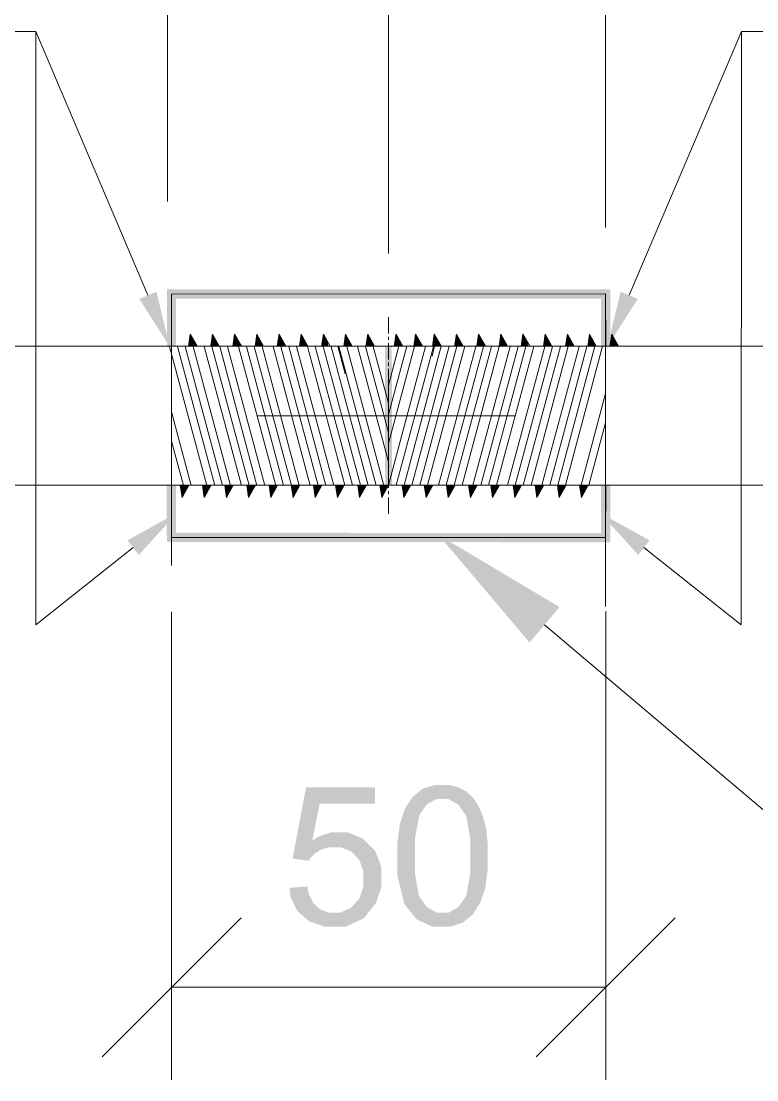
# Model space of a CAD drawing. Header units: millimetres. Extents: x 2 to 579, y 1 to 405.
# Drawn here: x 179.8 to 186.95, y 91.07 to 101.35 of the extents above; entities that cross this region are included whole.
import ezdxf

# ---------------------------------------------------------------- set-up
doc = ezdxf.new("R2010")
doc.units = ezdxf.units.MM
doc.linetypes.add('XKITLINE00', pattern=[0])
doc.layers.add('LinkedObject', color=7, linetype='Continuous', lineweight=0)

# ---------------------------------------------------------------- blocks, each defined once
blk = doc.blocks.new('*A4')
at = {"layer": 'LinkedObject'}
for color, points in [(6, [(180.949, 98.654), (181.115, 98.724), (181.243, 98.192)]), (4, [(185.525, 98.748), (181.306, 98.656), (181.216, 98.746)]), (4, [(181.216, 98.746), (181.306, 98.194), (181.216, 98.194)]), (4, [(181.306, 98.656), (181.306, 98.194), (181.216, 98.746)]), (4, [(185.435, 98.658), (181.306, 98.656), (185.525, 98.748)]), (4, [(185.525, 98.194), (185.435, 98.658), (185.525, 98.748)]), (4, [(185.435, 98.194), (185.435, 98.658), (185.525, 98.194)]), (6, [(185.626, 98.724), (185.792, 98.654), (185.498, 98.192)]), (4, [(183.402, 98.194), (183.405, 96.844), (183.335, 98.193)]), (4, [(183.335, 98.193), (183.405, 96.844), (183.338, 96.844)]), (4, [(181.215, 96.844), (181.306, 96.382), (181.216, 96.292)]), (4, [(181.305, 96.844), (181.306, 96.382), (181.215, 96.844)]), (4, [(185.435, 96.38), (185.436, 96.844), (185.525, 96.29)]), (4, [(185.525, 96.29), (185.436, 96.844), (185.526, 96.844)]), (6, [(180.945, 96.167), (180.833, 96.308), (181.312, 96.573)]), (6, [(185.907, 96.308), (185.796, 96.167), (185.428, 96.573)]), (4, [(181.306, 96.382), (185.435, 96.38), (181.216, 96.292)]), (4, [(181.216, 96.292), (185.435, 96.38), (185.525, 96.29)]), (1, [(185.032, 95.66), (184.741, 95.316), (183.856, 96.361)]), (7, [(183.822, 93.932), (183.837, 93.795), (183.7, 93.893)]), (7, [(183.896, 93.932), (183.837, 93.795), (183.822, 93.932)]), (7, [(183.837, 93.795), (183.896, 93.932), (183.894, 93.795)]), (7, [(183.896, 93.932), (183.952, 93.795), (183.894, 93.795)]), (7, [(184.045, 93.911), (183.896, 93.932), (183.95, 93.932)]), (7, [(184.086, 93.889), (183.896, 93.932), (184.045, 93.911)]), (7, [(184.049, 93.74), (183.896, 93.932), (184.086, 93.889)]), (7, [(183.952, 93.795), (183.896, 93.932), (184.049, 93.74)]), (7, [(182.701, 93.75), (182.438, 93.216), (182.569, 93.908)]), (7, [(183.239, 93.75), (182.569, 93.908), (183.239, 93.908)]), (7, [(182.701, 93.75), (182.569, 93.908), (183.239, 93.75)]), (7, [(183.603, 93.814), (183.711, 93.698), (183.53, 93.702)]), (7, [(183.746, 93.746), (183.603, 93.814), (183.651, 93.854)]), (7, [(183.711, 93.698), (183.603, 93.814), (183.746, 93.746)]), (7, [(183.7, 93.893), (183.837, 93.795), (183.651, 93.854)]), (7, [(183.651, 93.854), (183.837, 93.795), (183.746, 93.746)]), (7, [(184.086, 93.889), (184.087, 93.685), (184.049, 93.74)]), (7, [(184.127, 93.867), (184.087, 93.685), (184.086, 93.889)]), (7, [(184.195, 93.804), (184.087, 93.685), (184.127, 93.867)]), (7, [(182.629, 93.388), (182.438, 93.216), (182.701, 93.75)]), (7, [(184.221, 93.763), (184.087, 93.685), (184.195, 93.804)]), (7, [(184.221, 93.763), (184.126, 93.63), (184.087, 93.685)]), (7, [(184.248, 93.721), (184.126, 93.63), (184.221, 93.763)]), (7, [(184.289, 93.621), (184.126, 93.63), (184.248, 93.721)]), (7, [(183.669, 93.636), (183.456, 93.362), (183.505, 93.628)]), (7, [(183.626, 93.409), (183.456, 93.362), (183.669, 93.636)]), (7, [(183.505, 93.628), (183.456, 93.362), (183.481, 93.555)]), (7, [(183.53, 93.702), (183.711, 93.698), (183.505, 93.628)]), (7, [(183.505, 93.628), (183.711, 93.698), (183.669, 93.636)]), (7, [(184.305, 93.562), (184.165, 93.409), (184.126, 93.63)]), (7, [(184.305, 93.562), (184.126, 93.63), (184.289, 93.621)]), (7, [(184.32, 93.503), (184.165, 93.409), (184.305, 93.562)]), (7, [(182.817, 93.472), (182.629, 93.388), (182.689, 93.43)]), (7, [(182.799, 93.326), (182.629, 93.388), (182.817, 93.472)]), (7, [(182.799, 93.326), (182.817, 93.472), (182.839, 93.326)]), (7, [(182.839, 93.326), (182.817, 93.472), (182.904, 93.326)]), (7, [(182.883, 93.472), (182.904, 93.326), (182.817, 93.472)]), (7, [(183.12, 93.411), (182.883, 93.472), (182.971, 93.472)]), (7, [(183.008, 93.285), (182.883, 93.472), (183.12, 93.411)]), (7, [(182.904, 93.326), (182.883, 93.472), (183.008, 93.285)]), (7, [(183.008, 93.285), (183.12, 93.411), (183.048, 93.244)]), (7, [(183.048, 93.244), (183.12, 93.411), (183.087, 93.203)]), (7, [(183.181, 93.35), (183.087, 93.203), (183.12, 93.411)]), (7, [(183.456, 93.243), (183.626, 93.409), (183.626, 93.243)]), (7, [(183.456, 93.362), (183.626, 93.409), (183.456, 93.243)]), (7, [(184.335, 93.343), (184.165, 93.409), (184.32, 93.503)]), (7, [(184.335, 93.343), (184.165, 93.243), (184.165, 93.409)]), (7, [(182.438, 93.216), (182.629, 93.388), (182.726, 93.308)]), (7, [(182.694, 93.29), (182.438, 93.216), (182.726, 93.308)]), (7, [(182.726, 93.308), (182.629, 93.388), (182.799, 93.326)]), (7, [(183.087, 93.203), (183.181, 93.35), (183.127, 93.091)]), (7, [(183.127, 93.091), (183.181, 93.35), (183.302, 93.131)]), (7, [(183.302, 93.131), (183.181, 93.35), (183.242, 93.288)]), (7, [(184.335, 93.243), (184.165, 93.243), (184.335, 93.343)]), (7, [(182.662, 93.272), (182.438, 93.216), (182.694, 93.29)]), (7, [(182.612, 93.224), (182.438, 93.216), (182.662, 93.272)]), (7, [(182.438, 93.216), (182.612, 93.224), (182.593, 93.195)]), (7, [(183.626, 93.243), (183.456, 93.053), (183.456, 93.243)]), (7, [(183.626, 93.076), (183.456, 93.053), (183.626, 93.243)]), (7, [(184.335, 93.243), (184.165, 93.077), (184.165, 93.243)]), (7, [(184.335, 93.124), (184.165, 93.077), (184.335, 93.243)]), (7, [(183.127, 93.091), (183.302, 93.131), (183.127, 93.02)]), (7, [(183.127, 93.02), (183.302, 93.131), (183.127, 92.946)]), (7, [(183.302, 93.035), (183.127, 92.946), (183.302, 93.131)]), (7, [(184.126, 92.856), (184.335, 93.124), (184.286, 92.859)]), (7, [(184.165, 93.077), (184.335, 93.124), (184.126, 92.856)]), (7, [(184.286, 92.859), (184.335, 93.124), (184.311, 92.932)]), (7, [(183.086, 92.826), (183.302, 93.035), (183.196, 92.718)]), (7, [(183.127, 92.946), (183.302, 93.035), (183.086, 92.826)]), (7, [(183.196, 92.718), (183.302, 93.035), (183.249, 92.785)]), (7, [(183.249, 92.785), (183.302, 93.035), (183.302, 92.943)]), (7, [(183.626, 93.076), (183.589, 92.693), (183.456, 93.053)]), (7, [(183.456, 93.053), (183.589, 92.693), (183.523, 92.778)]), (7, [(183.665, 92.855), (183.589, 92.693), (183.626, 93.076)]), (7, [(182.592, 92.882), (182.408, 92.931), (182.583, 92.946)]), (7, [(182.408, 92.931), (182.541, 92.657), (182.417, 92.846)]), (7, [(182.592, 92.882), (182.541, 92.657), (182.408, 92.931)]), (7, [(182.417, 92.846), (182.541, 92.657), (182.483, 92.709)]), (7, [(182.637, 92.786), (182.541, 92.657), (182.592, 92.882)]), (7, [(182.541, 92.657), (182.637, 92.786), (182.6, 92.606)]), (7, [(182.672, 92.754), (182.6, 92.606), (182.637, 92.786)]), (7, [(183.086, 92.826), (183.196, 92.718), (183.044, 92.781)]), (7, [(183.589, 92.693), (183.665, 92.855), (183.704, 92.8)]), (7, [(183.743, 92.745), (183.589, 92.693), (183.704, 92.8)]), (7, [(184.087, 92.8), (184.189, 92.673), (184.048, 92.745)]), (7, [(184.286, 92.859), (184.087, 92.8), (184.126, 92.856)]), (7, [(184.262, 92.786), (184.087, 92.8), (184.286, 92.859)]), (7, [(184.189, 92.673), (184.087, 92.8), (184.262, 92.786)]), (7, [(182.707, 92.722), (182.6, 92.606), (182.672, 92.754)]), (7, [(182.707, 92.722), (182.842, 92.554), (182.6, 92.606)]), (7, [(182.792, 92.69), (182.842, 92.554), (182.707, 92.722)]), (7, [(182.842, 92.69), (182.842, 92.554), (182.792, 92.69)]), (7, [(182.842, 92.554), (183.196, 92.718), (182.954, 92.554)]), (7, [(182.902, 92.69), (183.196, 92.718), (182.842, 92.554)]), (7, [(182.902, 92.69), (182.842, 92.554), (182.842, 92.69)]), (7, [(183.003, 92.736), (183.196, 92.718), (182.902, 92.69)]), (7, [(182.954, 92.554), (183.196, 92.718), (183.131, 92.636)]), (7, [(183.044, 92.781), (183.196, 92.718), (183.003, 92.736)]), (7, [(183.743, 92.745), (183.896, 92.554), (183.589, 92.693)]), (7, [(183.589, 92.693), (183.896, 92.554), (183.645, 92.624)]), (7, [(183.839, 92.69), (183.896, 92.554), (183.743, 92.745)]), (7, [(183.896, 92.554), (183.839, 92.69), (183.896, 92.69)]), (7, [(183.896, 92.554), (183.953, 92.69), (183.97, 92.554)]), (7, [(183.953, 92.69), (183.896, 92.554), (183.896, 92.69)]), (7, [(184.141, 92.633), (183.953, 92.69), (184.048, 92.745)]), (7, [(184.092, 92.594), (183.953, 92.69), (184.141, 92.633)]), (7, [(183.97, 92.554), (183.953, 92.69), (184.092, 92.594)]), (7, [(184.048, 92.745), (184.189, 92.673), (184.141, 92.633)]), (7, [(182.6, 92.606), (182.842, 92.554), (182.75, 92.554)]), (7, [(183.645, 92.624), (183.896, 92.554), (183.798, 92.554)])]:
    blk.add_hatch(color=color, dxfattribs=at).paths.add_polyline_path(points, flags=17)
at = {"layer": 'LinkedObject', "color": 6, "linetype": 'XKITLINE00', "lineweight": 0}
for p, q in [((181.221, 99.601), (181.221, 108.28)), ((183.37, 99.094), (183.37, 108.28)), ((183.37, 99.378), (183.37, 108.28)), ((185.48, 99.348), (185.48, 108.28)), ((179.942, 101.252), (174.947, 101.252)), ((181.032, 98.689), (179.942, 101.252)), ((179.942, 95.487), (179.942, 101.252)), ((185.709, 98.689), (186.799, 101.252)), ((186.798, 95.487), (186.799, 101.252)), ((186.799, 101.252), (191.794, 101.252)), ((182.098, 97.519), (184.598, 97.519)), ((180.889, 96.238), (179.942, 95.487)), ((185.851, 96.238), (186.798, 95.487)), ((181.262, 95.614), (181.262, 91.066)), ((185.481, 95.616), (185.481, 91.066)), ((181.937, 92.641), (180.587, 91.291)), ((184.806, 91.291), (186.156, 92.641)), ((181.262, 91.966), (185.481, 91.966))]:
    blk.add_line(p, q, dxfattribs=at)
at = {"layer": 'LinkedObject', "color": 7, "linetype": 'XKITLINE00', "lineweight": 0}
for p, q in [((181.221, 98.701), (181.221, 98.701)), ((183.37, 98.478), (183.37, 98.478)), ((185.48, 98.448), (185.48, 98.448)), ((168.805, 98.194), (197.939, 98.194)), ((183.37, 98.194), (183.37, 98.194)), ((197.939, 96.844), (168.805, 96.844)), ((181.262, 96.514), (181.262, 96.514)), ((185.481, 96.516), (185.481, 96.516)), ((185.481, 91.966), (185.481, 91.966))]:
    blk.add_line(p, q, dxfattribs=at)
at = {"layer": 'LinkedObject', "color": 4, "linetype": 'XKITLINE00', "lineweight": 0}
for p, q in [((181.261, 98.701), (185.48, 98.703)), ((181.261, 98.194), (181.261, 98.701)), ((185.481, 98.194), (185.48, 98.703)), ((185.48, 98.703), (185.48, 95.666)), ((181.261, 98.553), (181.261, 96.065)), ((183.371, 97.816), (183.371, 96.844)), ((181.261, 96.844), (181.261, 96.337)), ((185.481, 96.844), (185.48, 96.335)), ((181.261, 96.337), (185.48, 96.335))]:
    blk.add_line(p, q, dxfattribs=at)
at = {"layer": 'LinkedObject', "color": 9, "linetype": 'XKITLINE00', "lineweight": 0}
for p, q in [((183.37, 98.318), (183.37, 98.478)), ((183.37, 98.256), (183.37, 98.287)), ((183.371, 98.068), (183.37, 98.224)), ((183.37, 98.066), (183.37, 98.194)), ((183.37, 98.003), (183.37, 98.035)), ((183.371, 98.006), (183.371, 98.037)), ((183.371, 97.818), (183.371, 97.974)), ((183.371, 97.816), (183.371, 97.972)), ((183.371, 97.756), (183.371, 97.787)), ((183.371, 97.753), (183.371, 97.785)), ((183.371, 97.568), (183.371, 97.724)), ((183.371, 97.566), (183.371, 97.722)), ((183.371, 97.506), (183.371, 97.537)), ((183.371, 97.503), (183.371, 97.535)), ((183.371, 97.318), (183.371, 97.474)), ((183.371, 97.316), (183.371, 97.472)), ((183.371, 97.256), (183.371, 97.287)), ((183.371, 97.253), (183.371, 97.285)), ((183.371, 97.068), (183.371, 97.224)), ((183.371, 97.066), (183.371, 97.222)), ((183.371, 97.006), (183.371, 97.037)), ((183.371, 97.003), (183.371, 97.035)), ((183.371, 96.818), (183.371, 96.974)), ((183.371, 96.844), (183.371, 96.972)), ((183.371, 96.756), (183.371, 96.787)), ((183.371, 96.565), (183.371, 96.724))]:
    blk.add_line(p, q, dxfattribs=at)
at = {"layer": 'LinkedObject', "color": 1, "linetype": 'XKITLINE00', "lineweight": 0}
for p, q in [((181.444, 98.312), (181.427, 98.194)), ((181.433, 98.237), (181.445, 98.194)), ((181.434, 98.245), (181.448, 98.194)), ((181.436, 98.259), (181.454, 98.194)), ((181.437, 98.266), (181.457, 98.194)), ((181.439, 98.281), (181.463, 98.194)), ((181.44, 98.288), (181.466, 98.194)), ((181.442, 98.303), (181.472, 98.194)), ((181.51, 98.194), (181.444, 98.312)), ((181.444, 98.31), (181.475, 98.194)), ((181.454, 98.294), (181.481, 98.194)), ((181.46, 98.283), (181.484, 98.194)), ((181.471, 98.262), (181.49, 98.194)), ((181.477, 98.252), (181.493, 98.194)), ((181.659, 98.312), (181.642, 98.194)), ((181.649, 98.238), (181.66, 98.194)), ((181.65, 98.245), (181.663, 98.194)), ((181.652, 98.259), (181.669, 98.194)), ((181.653, 98.267), (181.672, 98.194)), ((181.655, 98.281), (181.678, 98.194)), ((181.656, 98.288), (181.681, 98.194)), ((181.658, 98.303), (181.687, 98.194)), ((181.725, 98.194), (181.659, 98.312)), ((181.659, 98.31), (181.69, 98.194)), ((181.67, 98.293), (181.696, 98.194)), ((181.675, 98.283), (181.699, 98.194)), ((181.687, 98.262), (181.705, 98.194)), ((181.693, 98.252), (181.708, 98.194)), ((181.875, 98.312), (181.858, 98.194)), ((181.864, 98.238), (181.876, 98.194)), ((181.865, 98.245), (181.879, 98.194)), ((181.867, 98.26), (181.885, 98.194)), ((181.868, 98.267), (181.888, 98.194)), ((181.87, 98.281), (181.894, 98.194)), ((181.872, 98.289), (181.897, 98.194)), ((181.874, 98.303), (181.903, 98.194)), ((181.941, 98.194), (181.875, 98.312)), ((181.875, 98.31), (181.906, 98.194)), ((181.885, 98.293), (181.912, 98.194)), ((181.891, 98.282), (181.915, 98.194)), ((181.903, 98.262), (181.921, 98.194)), ((181.909, 98.251), (181.924, 98.194)), ((182.09, 98.312), (182.073, 98.194)), ((182.08, 98.238), (182.092, 98.194)), ((182.081, 98.246), (182.095, 98.194)), ((182.083, 98.26), (182.101, 98.194)), ((182.084, 98.267), (182.104, 98.194)), ((182.086, 98.282), (182.11, 98.194)), ((182.087, 98.289), (182.113, 98.194)), ((182.089, 98.304), (182.119, 98.194)), ((182.156, 98.194), (182.09, 98.312)), ((182.09, 98.311), (182.122, 98.194)), ((182.101, 98.292), (182.128, 98.194)), ((182.107, 98.282), (182.131, 98.194)), ((182.119, 98.261), (182.137, 98.194)), ((182.124, 98.251), (182.14, 98.194)), ((182.306, 98.312), (182.289, 98.194)), ((182.295, 98.239), (182.307, 98.194)), ((182.296, 98.246), (182.31, 98.194)), ((182.299, 98.26), (182.316, 98.194)), ((182.3, 98.268), (182.319, 98.194)), ((182.302, 98.282), (182.325, 98.194)), ((182.303, 98.289), (182.328, 98.194)), ((182.305, 98.304), (182.334, 98.194)), ((182.372, 98.194), (182.306, 98.312)), ((182.306, 98.311), (182.337, 98.194)), ((182.317, 98.292), (182.343, 98.194)), ((182.323, 98.281), (182.346, 98.194)), ((182.334, 98.261), (182.352, 98.194)), ((182.34, 98.25), (182.355, 98.194)), ((182.522, 98.312), (182.504, 98.194)), ((182.511, 98.239), (182.523, 98.194)), ((182.512, 98.246), (182.526, 98.194)), ((182.514, 98.261), (182.532, 98.194)), ((182.515, 98.268), (182.535, 98.194)), ((182.517, 98.282), (182.541, 98.194)), ((182.518, 98.29), (182.544, 98.194)), ((182.52, 98.304), (182.55, 98.194)), ((182.521, 98.311), (182.553, 98.194)), ((182.587, 98.194), (182.522, 98.312)), ((182.533, 98.291), (182.559, 98.194)), ((182.539, 98.281), (182.562, 98.194)), ((182.55, 98.26), (182.568, 98.194)), ((182.556, 98.25), (182.571, 98.194)), ((182.737, 98.312), (182.72, 98.194)), ((182.727, 98.239), (182.739, 98.194)), ((182.728, 98.246), (182.742, 98.194)), ((182.73, 98.261), (182.748, 98.194)), ((182.731, 98.268), (182.751, 98.194)), ((182.733, 98.283), (182.757, 98.194)), ((182.734, 98.29), (182.76, 98.194)), ((182.736, 98.304), (182.766, 98.194)), ((182.737, 98.312), (182.769, 98.194)), ((182.803, 98.194), (182.737, 98.312)), ((182.749, 98.291), (182.775, 98.194)), ((182.754, 98.281), (182.778, 98.194)), ((182.766, 98.26), (182.784, 98.194)), ((182.953, 98.312), (182.935, 98.194)), ((182.942, 98.237), (182.953, 98.194)), ((182.943, 98.244), (182.956, 98.194)), ((182.945, 98.258), (182.962, 98.194)), ((182.946, 98.266), (182.965, 98.194)), ((182.948, 98.28), (182.971, 98.194)), ((182.949, 98.287), (182.974, 98.194)), ((182.951, 98.302), (182.98, 98.194)), ((182.952, 98.309), (182.983, 98.194)), ((183.018, 98.194), (182.953, 98.312)), ((182.962, 98.294), (182.989, 98.194)), ((182.968, 98.284), (182.992, 98.194)), ((182.98, 98.263), (182.998, 98.194)), ((182.985, 98.253), (183.001, 98.194)), ((183.168, 98.312), (183.151, 98.194)), ((183.157, 98.237), (183.169, 98.194)), ((183.158, 98.244), (183.172, 98.194)), ((183.16, 98.259), (183.178, 98.194)), ((183.162, 98.266), (183.181, 98.194)), ((183.164, 98.281), (183.187, 98.194)), ((183.165, 98.288), (183.19, 98.194)), ((183.167, 98.302), (183.196, 98.194)), ((183.234, 98.194), (183.168, 98.312)), ((183.168, 98.309), (183.199, 98.194)), ((183.178, 98.294), (183.205, 98.194)), ((183.184, 98.284), (183.208, 98.194)), ((183.195, 98.263), (183.214, 98.194)), ((183.201, 98.253), (183.217, 98.194)), ((183.443, 98.312), (183.425, 98.194)), ((183.432, 98.237), (183.444, 98.194)), ((183.433, 98.245), (183.447, 98.194)), ((183.435, 98.259), (183.453, 98.194)), ((183.436, 98.266), (183.456, 98.194)), ((183.438, 98.281), (183.462, 98.194)), ((183.439, 98.288), (183.465, 98.194)), ((183.441, 98.303), (183.471, 98.194)), ((183.442, 98.31), (183.474, 98.194)), ((183.508, 98.194), (183.443, 98.312)), ((183.453, 98.294), (183.48, 98.194)), ((183.458, 98.283), (183.483, 98.194)), ((183.47, 98.262), (183.488, 98.194)), ((183.476, 98.252), (183.491, 98.194)), ((183.634, 98.312), (183.617, 98.194)), ((183.623, 98.238), (183.635, 98.194)), ((183.624, 98.245), (183.638, 98.194)), ((183.626, 98.259), (183.644, 98.194)), ((183.627, 98.267), (183.647, 98.194)), ((183.629, 98.281), (183.653, 98.194)), ((183.63, 98.288), (183.656, 98.194)), ((183.632, 98.303), (183.662, 98.194)), ((183.7, 98.194), (183.634, 98.312)), ((183.634, 98.31), (183.665, 98.194)), ((183.644, 98.293), (183.671, 98.194)), ((183.65, 98.283), (183.674, 98.194)), ((183.661, 98.262), (183.68, 98.194)), ((183.667, 98.252), (183.683, 98.194)), ((183.815, 98.312), (183.798, 98.194)), ((183.804, 98.238), (183.816, 98.194)), ((183.805, 98.245), (183.819, 98.194)), ((183.807, 98.26), (183.825, 98.194)), ((183.808, 98.267), (183.828, 98.194)), ((183.81, 98.281), (183.834, 98.194)), ((183.811, 98.289), (183.837, 98.194)), ((183.814, 98.303), (183.843, 98.194)), ((183.881, 98.194), (183.815, 98.312)), ((183.815, 98.31), (183.846, 98.194)), ((183.825, 98.293), (183.852, 98.194)), ((183.831, 98.282), (183.855, 98.194)), ((183.843, 98.262), (183.861, 98.194)), ((183.849, 98.251), (183.864, 98.194)), ((184.03, 98.312), (184.013, 98.194)), ((184.02, 98.238), (184.032, 98.194)), ((184.021, 98.246), (184.035, 98.194)), ((184.023, 98.26), (184.041, 98.194)), ((184.024, 98.267), (184.044, 98.194)), ((184.026, 98.282), (184.05, 98.194)), ((184.027, 98.289), (184.053, 98.194)), ((184.029, 98.303), (184.059, 98.194)), ((184.096, 98.194), (184.03, 98.312)), ((184.03, 98.311), (184.062, 98.194)), ((184.041, 98.292), (184.068, 98.194)), ((184.047, 98.282), (184.071, 98.194)), ((184.059, 98.261), (184.077, 98.194)), ((184.064, 98.251), (184.08, 98.194)), ((184.246, 98.312), (184.229, 98.194)), ((184.235, 98.239), (184.247, 98.194)), ((184.236, 98.246), (184.25, 98.194)), ((184.238, 98.26), (184.256, 98.194)), ((184.24, 98.268), (184.259, 98.194)), ((184.242, 98.282), (184.265, 98.194)), ((184.243, 98.289), (184.268, 98.194)), ((184.245, 98.304), (184.274, 98.194)), ((184.312, 98.194), (184.246, 98.312)), ((184.246, 98.311), (184.277, 98.194)), ((184.257, 98.292), (184.283, 98.194)), ((184.263, 98.281), (184.286, 98.194)), ((184.274, 98.261), (184.292, 98.194)), ((184.28, 98.25), (184.295, 98.194)), ((184.461, 98.312), (184.444, 98.194)), ((184.451, 98.239), (184.463, 98.194)), ((184.452, 98.246), (184.466, 98.194)), ((184.454, 98.261), (184.472, 98.194)), ((184.455, 98.268), (184.475, 98.194)), ((184.457, 98.282), (184.481, 98.194)), ((184.458, 98.29), (184.484, 98.194)), ((184.46, 98.304), (184.49, 98.194)), ((184.527, 98.194), (184.461, 98.312)), ((184.461, 98.311), (184.493, 98.194)), ((184.473, 98.291), (184.499, 98.194)), ((184.479, 98.281), (184.502, 98.194)), ((184.49, 98.26), (184.508, 98.194)), ((184.496, 98.25), (184.511, 98.194)), ((184.677, 98.312), (184.66, 98.194)), ((184.666, 98.239), (184.679, 98.194)), ((184.668, 98.246), (184.682, 98.194)), ((184.67, 98.261), (184.688, 98.194)), ((184.671, 98.268), (184.691, 98.194)), ((184.673, 98.283), (184.697, 98.194)), ((184.674, 98.29), (184.7, 98.194)), ((184.676, 98.304), (184.706, 98.194)), ((184.677, 98.312), (184.709, 98.194)), ((184.743, 98.194), (184.677, 98.312)), ((184.689, 98.291), (184.715, 98.194)), ((184.694, 98.281), (184.718, 98.194)), ((184.706, 98.26), (184.724, 98.194)), ((184.893, 98.312), (184.875, 98.194)), ((184.882, 98.237), (184.893, 98.194)), ((184.883, 98.244), (184.896, 98.194)), ((184.885, 98.259), (184.902, 98.194)), ((184.886, 98.266), (184.905, 98.194)), ((184.888, 98.28), (184.911, 98.194)), ((184.889, 98.287), (184.914, 98.194)), ((184.891, 98.302), (184.92, 98.194)), ((184.892, 98.309), (184.923, 98.194)), ((184.958, 98.194), (184.893, 98.312)), ((184.902, 98.294), (184.929, 98.194)), ((184.908, 98.284), (184.932, 98.194)), ((184.92, 98.263), (184.938, 98.194)), ((184.925, 98.253), (184.941, 98.194)), ((185.108, 98.312), (185.091, 98.194)), ((185.097, 98.237), (185.109, 98.194)), ((185.098, 98.244), (185.112, 98.194)), ((185.1, 98.259), (185.118, 98.194)), ((185.101, 98.266), (185.121, 98.194)), ((185.104, 98.281), (185.127, 98.194)), ((185.105, 98.288), (185.13, 98.194)), ((185.107, 98.302), (185.136, 98.194)), ((185.174, 98.194), (185.108, 98.312)), ((185.108, 98.31), (185.139, 98.194)), ((185.118, 98.294), (185.145, 98.194)), ((185.124, 98.284), (185.148, 98.194)), ((185.135, 98.263), (185.154, 98.194)), ((185.141, 98.253), (185.157, 98.194)), ((185.324, 98.312), (185.306, 98.194)), ((185.313, 98.237), (185.325, 98.194)), ((185.314, 98.245), (185.328, 98.194)), ((185.316, 98.259), (185.334, 98.194)), ((185.317, 98.266), (185.337, 98.194)), ((185.319, 98.281), (185.343, 98.194)), ((185.32, 98.288), (185.346, 98.194)), ((185.322, 98.303), (185.352, 98.194)), ((185.323, 98.31), (185.355, 98.194)), ((185.389, 98.194), (185.324, 98.312)), ((185.334, 98.294), (185.361, 98.194)), ((185.34, 98.283), (185.364, 98.194)), ((185.351, 98.262), (185.37, 98.194)), ((185.357, 98.252), (185.373, 98.194)), ((185.539, 98.312), (185.522, 98.194)), ((185.528, 98.238), (185.54, 98.194)), ((185.53, 98.245), (185.543, 98.194)), ((185.532, 98.259), (185.549, 98.194)), ((185.533, 98.267), (185.552, 98.194)), ((185.535, 98.281), (185.558, 98.194)), ((185.536, 98.288), (185.561, 98.194)), ((185.538, 98.303), (185.567, 98.194)), ((185.605, 98.194), (185.539, 98.312)), ((185.539, 98.31), (185.57, 98.194)), ((185.55, 98.293), (185.576, 98.194)), ((185.555, 98.283), (185.579, 98.194)), ((185.567, 98.262), (185.585, 98.194)), ((185.573, 98.252), (185.588, 98.194)), ((181.243, 98.192), (181.605, 96.842)), ((181.319, 98.192), (181.681, 96.842)), ((181.395, 98.192), (181.757, 96.842)), ((181.427, 98.194), (181.427, 98.194)), ((181.428, 98.201), (181.43, 98.194)), ((181.43, 98.216), (181.436, 98.194)), ((181.431, 98.223), (181.439, 98.194)), ((181.472, 98.192), (181.833, 96.842)), ((181.489, 98.231), (181.499, 98.194)), ((181.494, 98.221), (181.502, 98.194)), ((181.506, 98.2), (181.508, 98.194)), ((181.578, 98.192), (181.94, 96.842)), ((181.642, 98.194), (181.642, 98.194)), ((181.643, 98.202), (181.645, 98.194)), ((181.645, 98.216), (181.651, 98.194)), ((181.646, 98.223), (181.654, 98.194)), ((181.654, 98.192), (182.016, 96.842)), ((181.704, 98.231), (181.714, 98.194)), ((181.71, 98.221), (181.717, 98.194)), ((181.722, 98.2), (181.723, 98.194)), ((181.731, 98.192), (182.092, 96.842)), ((181.807, 98.191), (182.168, 96.842)), ((181.858, 98.195), (181.858, 98.194)), ((181.859, 98.202), (181.861, 98.194)), ((181.861, 98.216), (181.867, 98.194)), ((181.862, 98.224), (181.87, 98.194)), ((181.913, 98.192), (182.275, 96.842)), ((181.92, 98.231), (181.93, 98.194)), ((181.926, 98.22), (181.933, 98.194)), ((181.937, 98.199), (181.939, 98.194)), ((181.989, 98.192), (182.351, 96.842)), ((182.066, 98.191), (182.427, 96.842)), ((182.073, 98.195), (182.074, 98.194)), ((182.074, 98.202), (182.077, 98.194)), ((182.077, 98.217), (182.083, 98.194)), ((182.078, 98.224), (182.086, 98.194)), ((182.136, 98.23), (182.146, 98.194)), ((182.142, 98.22), (182.149, 98.194)), ((182.142, 98.191), (182.503, 96.842)), ((182.153, 98.199), (182.155, 98.194)), ((182.248, 98.192), (182.61, 96.842)), ((182.289, 98.195), (182.289, 98.194)), ((182.29, 98.202), (182.292, 98.194)), ((182.292, 98.217), (182.298, 98.194)), ((182.293, 98.224), (182.301, 98.194)), ((182.325, 98.191), (182.686, 96.842)), ((182.352, 98.23), (182.361, 98.194)), ((182.357, 98.219), (182.364, 98.194)), ((182.369, 98.199), (182.37, 98.194)), ((182.401, 98.191), (182.762, 96.842)), ((182.477, 98.191), (182.838, 96.841)), ((182.505, 98.196), (182.505, 98.194)), ((182.506, 98.203), (182.508, 98.194)), ((182.508, 98.217), (182.514, 98.194)), ((182.509, 98.224), (182.517, 98.194)), ((182.567, 98.229), (182.577, 98.194)), ((182.573, 98.219), (182.58, 98.194)), ((182.583, 98.193), (182.945, 96.843)), ((182.585, 98.198), (182.586, 98.194)), ((182.659, 98.192), (183.021, 96.843)), ((182.72, 98.196), (182.721, 98.194)), ((182.721, 98.203), (182.724, 98.194)), ((182.723, 98.218), (182.73, 98.194)), ((182.724, 98.225), (182.733, 98.194)), ((182.735, 98.192), (183.097, 96.843)), ((182.812, 98.192), (183.173, 96.842)), ((182.877, 98.194), (182.949, 97.926)), ((182.888, 98.192), (183.249, 96.842)), ((182.936, 98.201), (182.938, 98.194)), ((182.939, 98.215), (182.944, 98.194)), ((182.94, 98.222), (182.947, 98.194)), ((182.964, 98.192), (183.326, 96.842)), ((182.997, 98.232), (183.007, 98.194)), ((183.003, 98.222), (183.01, 98.194)), ((183.014, 98.201), (183.016, 98.194)), ((183.07, 98.193), (183.371, 97.071)), ((183.146, 98.193), (183.371, 97.356)), ((183.151, 98.194), (183.151, 98.194)), ((183.152, 98.201), (183.154, 98.194)), ((183.154, 98.215), (183.16, 98.194)), ((183.155, 98.223), (183.163, 98.194)), ((183.213, 98.232), (183.223, 98.194)), ((183.218, 98.221), (183.226, 98.194)), ((183.222, 98.193), (183.371, 97.64)), ((183.23, 98.201), (183.232, 98.194)), ((183.367, 98.194), (183.367, 98.194)), ((183.731, 98.193), (183.369, 96.844)), ((183.37, 98.194), (183.37, 98.194)), ((183.624, 98.195), (183.371, 97.249)), ((183.548, 98.195), (183.371, 97.532)), ((183.472, 98.194), (183.371, 97.816)), ((183.428, 98.216), (183.434, 98.194)), ((183.43, 98.223), (183.438, 98.194)), ((183.434, 98.221), (183.442, 98.194)), ((183.807, 98.193), (183.445, 96.844)), ((183.446, 98.2), (183.448, 98.194)), ((183.487, 98.231), (183.497, 98.194)), ((183.883, 98.194), (183.521, 96.844)), ((183.582, 98.194), (183.582, 98.194)), ((183.583, 98.201), (183.585, 98.194)), ((183.959, 98.194), (183.597, 96.844)), ((183.62, 98.216), (183.626, 98.194)), ((183.621, 98.223), (183.629, 98.194)), ((183.662, 98.2), (183.663, 98.194)), ((184.035, 98.194), (183.674, 96.844)), ((183.679, 98.231), (183.689, 98.194)), ((183.684, 98.221), (183.692, 98.194)), ((184.111, 98.194), (183.75, 96.845)), ((183.818, 98.194), (183.793, 98.099)), ((183.798, 98.195), (183.798, 98.194)), ((183.799, 98.202), (183.801, 98.194)), ((183.801, 98.216), (183.807, 98.194)), ((183.802, 98.224), (183.81, 98.194)), ((184.218, 98.192), (183.856, 96.843)), ((183.86, 98.23), (183.87, 98.194)), ((183.866, 98.22), (183.873, 98.194)), ((183.877, 98.199), (183.879, 98.194)), ((184.294, 98.193), (183.932, 96.843)), ((184.37, 98.193), (184.008, 96.843)), ((184.013, 98.195), (184.014, 98.194)), ((184.014, 98.202), (184.017, 98.194)), ((184.017, 98.217), (184.023, 98.194)), ((184.018, 98.224), (184.026, 98.194)), ((184.076, 98.23), (184.086, 98.194)), ((184.082, 98.22), (184.089, 98.194)), ((184.446, 98.193), (184.085, 96.844)), ((184.093, 98.199), (184.095, 98.194)), ((184.553, 98.193), (184.191, 96.843)), ((184.229, 98.195), (184.229, 98.194)), ((184.23, 98.202), (184.232, 98.194)), ((184.232, 98.217), (184.238, 98.194)), ((184.233, 98.224), (184.241, 98.194)), ((184.629, 98.193), (184.267, 96.843)), ((184.292, 98.23), (184.301, 98.194)), ((184.297, 98.219), (184.304, 98.194)), ((184.309, 98.199), (184.31, 98.194)), ((184.705, 98.193), (184.343, 96.844)), ((184.781, 98.193), (184.42, 96.844)), ((184.445, 98.195), (184.445, 98.194)), ((184.446, 98.203), (184.448, 98.194)), ((184.448, 98.217), (184.454, 98.194)), ((184.449, 98.224), (184.457, 98.194)), ((184.507, 98.229), (184.517, 98.194)), ((184.513, 98.219), (184.52, 98.194)), ((184.525, 98.198), (184.526, 98.194)), ((184.888, 98.193), (184.526, 96.843)), ((184.66, 98.196), (184.661, 98.194)), ((184.661, 98.203), (184.664, 98.194)), ((184.663, 98.218), (184.67, 98.194)), ((184.664, 98.225), (184.673, 98.194)), ((185.04, 98.193), (184.679, 96.844)), ((185.116, 98.194), (184.755, 96.844)), ((185.223, 98.193), (184.861, 96.844)), ((184.876, 98.201), (184.878, 98.194)), ((184.879, 98.215), (184.884, 98.194)), ((184.88, 98.222), (184.887, 98.194)), ((184.937, 98.232), (184.947, 98.194)), ((185.299, 98.193), (184.938, 96.844)), ((184.943, 98.222), (184.95, 98.194)), ((184.954, 98.201), (184.956, 98.194)), ((185.375, 98.194), (185.014, 96.844)), ((185.451, 98.194), (185.09, 96.844)), ((185.091, 98.194), (185.091, 98.194)), ((185.092, 98.201), (185.094, 98.194)), ((185.094, 98.215), (185.1, 98.194)), ((185.095, 98.223), (185.103, 98.194)), ((185.153, 98.232), (185.163, 98.194)), ((185.158, 98.221), (185.166, 98.194)), ((185.17, 98.201), (185.172, 98.194)), ((185.307, 98.194), (185.307, 98.194)), ((185.308, 98.201), (185.31, 98.194)), ((185.31, 98.216), (185.316, 98.194)), ((185.311, 98.223), (185.319, 98.194)), ((185.368, 98.231), (185.379, 98.194)), ((185.374, 98.221), (185.382, 98.194)), ((185.386, 98.2), (185.388, 98.194)), ((185.522, 98.194), (185.522, 98.194)), ((185.523, 98.202), (185.525, 98.194)), ((185.525, 98.216), (185.531, 98.194)), ((185.526, 98.223), (185.534, 98.194)), ((185.584, 98.231), (185.594, 98.194)), ((185.59, 98.221), (185.597, 98.194)), ((185.602, 98.2), (185.603, 98.194)), ((185.48, 97.734), (185.242, 96.844)), ((181.261, 97.557), (181.453, 96.842)), ((185.48, 97.45), (185.318, 96.844)), ((181.261, 97.273), (181.377, 96.842)), ((181.364, 96.726), (181.347, 96.844)), ((181.349, 96.844), (181.375, 96.745)), ((181.352, 96.844), (181.377, 96.749)), ((181.353, 96.806), (181.371, 96.738)), ((181.358, 96.844), (181.381, 96.756)), ((181.361, 96.844), (181.383, 96.76)), ((181.43, 96.844), (181.364, 96.726)), ((181.367, 96.844), (181.387, 96.767)), ((181.37, 96.844), (181.389, 96.771)), ((181.376, 96.844), (181.393, 96.778)), ((181.379, 96.844), (181.395, 96.781)), ((181.385, 96.844), (181.399, 96.789)), ((181.388, 96.844), (181.401, 96.792)), ((181.393, 96.844), (181.405, 96.8)), ((181.396, 96.844), (181.407, 96.803)), ((181.402, 96.844), (181.411, 96.81)), ((181.405, 96.844), (181.413, 96.814)), ((181.411, 96.844), (181.418, 96.821)), ((181.414, 96.844), (181.42, 96.825)), ((181.42, 96.844), (181.424, 96.832)), ((181.423, 96.844), (181.426, 96.836)), ((181.429, 96.844), (181.43, 96.843)), ((181.58, 96.726), (181.563, 96.844)), ((181.564, 96.844), (181.591, 96.745)), ((181.567, 96.844), (181.593, 96.749)), ((181.568, 96.808), (181.587, 96.738)), ((181.573, 96.844), (181.597, 96.756)), ((181.576, 96.844), (181.599, 96.76)), ((181.646, 96.844), (181.58, 96.726)), ((181.582, 96.844), (181.603, 96.767)), ((181.585, 96.844), (181.605, 96.771)), ((181.591, 96.844), (181.609, 96.778)), ((181.594, 96.844), (181.611, 96.782)), ((181.6, 96.844), (181.615, 96.789)), ((181.603, 96.844), (181.617, 96.792)), ((181.609, 96.844), (181.621, 96.8)), ((181.612, 96.844), (181.623, 96.803)), ((181.618, 96.844), (181.627, 96.811)), ((181.621, 96.844), (181.629, 96.814)), ((181.627, 96.844), (181.633, 96.822)), ((181.63, 96.844), (181.635, 96.825)), ((181.636, 96.844), (181.639, 96.832)), ((181.639, 96.844), (181.641, 96.836)), ((181.645, 96.844), (181.645, 96.843)), ((181.795, 96.726), (181.778, 96.844)), ((181.78, 96.844), (181.806, 96.745)), ((181.783, 96.844), (181.808, 96.749)), ((181.783, 96.809), (181.802, 96.738)), ((181.789, 96.844), (181.812, 96.756)), ((181.792, 96.844), (181.814, 96.76)), ((181.861, 96.844), (181.795, 96.726)), ((181.798, 96.844), (181.818, 96.767)), ((181.801, 96.844), (181.82, 96.771)), ((181.807, 96.844), (181.825, 96.778)), ((181.81, 96.844), (181.827, 96.782)), ((181.816, 96.844), (181.831, 96.789)), ((181.819, 96.844), (181.833, 96.793)), ((181.825, 96.844), (181.837, 96.8)), ((181.828, 96.844), (181.839, 96.804)), ((181.834, 96.844), (181.843, 96.811)), ((181.837, 96.844), (181.845, 96.814)), ((181.843, 96.844), (181.849, 96.822)), ((181.846, 96.844), (181.851, 96.825)), ((181.852, 96.844), (181.855, 96.833)), ((181.855, 96.844), (181.857, 96.836)), ((181.861, 96.844), (181.861, 96.843)), ((182.011, 96.726), (181.994, 96.844)), ((181.996, 96.844), (182.022, 96.746)), ((181.999, 96.844), (182.024, 96.749)), ((181.999, 96.81), (182.018, 96.738)), ((182.005, 96.844), (182.028, 96.756)), ((182.008, 96.844), (182.03, 96.76)), ((182.077, 96.844), (182.011, 96.726)), ((182.014, 96.844), (182.034, 96.767)), ((182.017, 96.844), (182.036, 96.771)), ((182.023, 96.844), (182.04, 96.778)), ((182.026, 96.844), (182.042, 96.782)), ((182.032, 96.844), (182.046, 96.789)), ((182.035, 96.844), (182.048, 96.793)), ((182.041, 96.844), (182.052, 96.8)), ((182.044, 96.844), (182.054, 96.804)), ((182.05, 96.844), (182.058, 96.811)), ((182.053, 96.844), (182.06, 96.815)), ((182.058, 96.844), (182.064, 96.822)), ((182.061, 96.844), (182.066, 96.825)), ((182.067, 96.844), (182.071, 96.833)), ((182.07, 96.844), (182.073, 96.836)), ((182.076, 96.844), (182.077, 96.844)), ((182.227, 96.726), (182.209, 96.844)), ((182.211, 96.844), (182.238, 96.746)), ((182.214, 96.844), (182.24, 96.749)), ((182.214, 96.811), (182.234, 96.738)), ((182.22, 96.844), (182.244, 96.757)), ((182.223, 96.844), (182.246, 96.76)), ((182.292, 96.844), (182.227, 96.726)), ((182.229, 96.844), (182.25, 96.768)), ((182.232, 96.844), (182.252, 96.771)), ((182.238, 96.844), (182.256, 96.778)), ((182.241, 96.844), (182.258, 96.782)), ((182.247, 96.844), (182.262, 96.789)), ((182.25, 96.844), (182.264, 96.793)), ((182.256, 96.844), (182.268, 96.8)), ((182.259, 96.844), (182.27, 96.804)), ((182.265, 96.844), (182.274, 96.811)), ((182.268, 96.844), (182.276, 96.815)), ((182.274, 96.844), (182.28, 96.822)), ((182.277, 96.844), (182.282, 96.826)), ((182.283, 96.844), (182.286, 96.833)), ((182.286, 96.844), (182.288, 96.837)), ((182.292, 96.844), (182.292, 96.844)), ((182.442, 96.726), (182.425, 96.844)), ((182.427, 96.844), (182.453, 96.746)), ((182.43, 96.844), (182.455, 96.75)), ((182.43, 96.812), (182.449, 96.739)), ((182.436, 96.844), (182.459, 96.757)), ((182.439, 96.844), (182.461, 96.76)), ((182.508, 96.844), (182.442, 96.726)), ((182.445, 96.844), (182.465, 96.768)), ((182.448, 96.844), (182.467, 96.771)), ((182.454, 96.844), (182.471, 96.779)), ((182.457, 96.844), (182.473, 96.782)), ((182.463, 96.844), (182.478, 96.789)), ((182.466, 96.844), (182.48, 96.793)), ((182.472, 96.844), (182.484, 96.8)), ((182.475, 96.844), (182.486, 96.804)), ((182.481, 96.844), (182.49, 96.811)), ((182.484, 96.844), (182.492, 96.815)), ((182.49, 96.844), (182.496, 96.822)), ((182.493, 96.844), (182.498, 96.826)), ((182.499, 96.844), (182.502, 96.833)), ((182.502, 96.844), (182.504, 96.837)), ((182.508, 96.844), (182.508, 96.844)), ((182.658, 96.726), (182.64, 96.844)), ((182.643, 96.844), (182.669, 96.746)), ((182.645, 96.813), (182.665, 96.739)), ((182.646, 96.844), (182.671, 96.75)), ((182.652, 96.844), (182.675, 96.757)), ((182.655, 96.844), (182.677, 96.761)), ((182.723, 96.844), (182.658, 96.726)), ((182.661, 96.844), (182.681, 96.768)), ((182.664, 96.844), (182.683, 96.771)), ((182.67, 96.844), (182.687, 96.779)), ((182.673, 96.844), (182.689, 96.782)), ((182.679, 96.844), (182.693, 96.79)), ((182.682, 96.844), (182.695, 96.793)), ((182.688, 96.844), (182.699, 96.801)), ((182.691, 96.844), (182.701, 96.804)), ((182.697, 96.844), (182.705, 96.811)), ((182.7, 96.844), (182.707, 96.815)), ((182.706, 96.844), (182.711, 96.822)), ((182.709, 96.844), (182.713, 96.826)), ((182.715, 96.844), (182.717, 96.833)), ((182.718, 96.844), (182.719, 96.837)), ((182.873, 96.726), (182.856, 96.844)), ((182.857, 96.844), (182.884, 96.745)), ((182.86, 96.844), (182.886, 96.748)), ((182.862, 96.804), (182.88, 96.738)), ((182.866, 96.844), (182.89, 96.756)), ((182.869, 96.844), (182.892, 96.759)), ((182.939, 96.844), (182.873, 96.726)), ((182.875, 96.844), (182.896, 96.767)), ((182.878, 96.844), (182.898, 96.77)), ((182.884, 96.844), (182.902, 96.777)), ((182.887, 96.844), (182.904, 96.781)), ((182.893, 96.844), (182.908, 96.788)), ((182.896, 96.844), (182.91, 96.792)), ((182.902, 96.844), (182.914, 96.799)), ((182.905, 96.844), (182.916, 96.803)), ((182.911, 96.844), (182.92, 96.81)), ((182.914, 96.844), (182.922, 96.814)), ((182.92, 96.844), (182.926, 96.821)), ((182.923, 96.844), (182.928, 96.825)), ((182.929, 96.844), (182.932, 96.832)), ((182.932, 96.844), (182.934, 96.836)), ((182.938, 96.844), (182.938, 96.843)), ((183.089, 96.726), (183.072, 96.844)), ((183.073, 96.844), (183.099, 96.745)), ((183.076, 96.844), (183.101, 96.749)), ((183.077, 96.805), (183.095, 96.738)), ((183.082, 96.844), (183.105, 96.756)), ((183.085, 96.844), (183.107, 96.759)), ((183.155, 96.844), (183.089, 96.726)), ((183.091, 96.844), (183.112, 96.767)), ((183.094, 96.844), (183.114, 96.77)), ((183.1, 96.844), (183.118, 96.778)), ((183.103, 96.844), (183.12, 96.781)), ((183.109, 96.844), (183.124, 96.789)), ((183.112, 96.844), (183.126, 96.792)), ((183.118, 96.844), (183.13, 96.799)), ((183.121, 96.844), (183.132, 96.803)), ((183.127, 96.844), (183.136, 96.81)), ((183.13, 96.844), (183.138, 96.814)), ((183.136, 96.844), (183.142, 96.821)), ((183.139, 96.844), (183.144, 96.825)), ((183.145, 96.844), (183.148, 96.832)), ((183.148, 96.844), (183.15, 96.836)), ((183.154, 96.844), (183.154, 96.843)), ((183.304, 96.726), (183.287, 96.844)), ((183.289, 96.844), (183.315, 96.745)), ((183.292, 96.844), (183.317, 96.749)), ((183.293, 96.806), (183.311, 96.738)), ((183.298, 96.844), (183.321, 96.756)), ((183.301, 96.844), (183.323, 96.76)), ((183.37, 96.844), (183.304, 96.726)), ((183.306, 96.844), (183.327, 96.767)), ((183.309, 96.844), (183.329, 96.771)), ((183.315, 96.844), (183.333, 96.778)), ((183.318, 96.844), (183.335, 96.781)), ((183.324, 96.844), (183.339, 96.789)), ((183.327, 96.844), (183.341, 96.792)), ((183.333, 96.844), (183.345, 96.8)), ((183.336, 96.844), (183.347, 96.803)), ((183.342, 96.844), (183.351, 96.81)), ((183.345, 96.844), (183.353, 96.814)), ((183.351, 96.844), (183.357, 96.821)), ((183.354, 96.844), (183.36, 96.825)), ((183.36, 96.844), (183.364, 96.832)), ((183.363, 96.844), (183.366, 96.836)), ((183.369, 96.844), (183.37, 96.843)), ((183.52, 96.726), (183.503, 96.844)), ((183.504, 96.844), (183.531, 96.745)), ((183.507, 96.844), (183.533, 96.749)), ((183.508, 96.807), (183.527, 96.738)), ((183.513, 96.844), (183.537, 96.756)), ((183.516, 96.844), (183.539, 96.76)), ((183.586, 96.844), (183.52, 96.726)), ((183.522, 96.844), (183.543, 96.767)), ((183.525, 96.844), (183.545, 96.771)), ((183.531, 96.844), (183.549, 96.778)), ((183.534, 96.844), (183.551, 96.782)), ((183.54, 96.844), (183.555, 96.789)), ((183.543, 96.844), (183.557, 96.792)), ((183.549, 96.844), (183.561, 96.8)), ((183.552, 96.844), (183.563, 96.803)), ((183.558, 96.844), (183.567, 96.811)), ((183.561, 96.844), (183.569, 96.814)), ((183.567, 96.844), (183.573, 96.821)), ((183.57, 96.844), (183.575, 96.825)), ((183.576, 96.844), (183.579, 96.832)), ((183.579, 96.844), (183.581, 96.836)), ((183.585, 96.844), (183.585, 96.843)), ((183.735, 96.726), (183.718, 96.844)), ((183.72, 96.844), (183.746, 96.745)), ((183.723, 96.844), (183.748, 96.749)), ((183.723, 96.809), (183.742, 96.738)), ((183.729, 96.844), (183.752, 96.756)), ((183.732, 96.844), (183.754, 96.76)), ((183.801, 96.844), (183.735, 96.726)), ((183.738, 96.844), (183.758, 96.767)), ((183.741, 96.844), (183.76, 96.771)), ((183.747, 96.844), (183.764, 96.778)), ((183.75, 96.844), (183.767, 96.782)), ((183.756, 96.844), (183.771, 96.789)), ((183.759, 96.844), (183.773, 96.793)), ((183.765, 96.844), (183.777, 96.8)), ((183.768, 96.844), (183.779, 96.803)), ((183.774, 96.844), (183.783, 96.811)), ((183.777, 96.844), (183.785, 96.814)), ((183.783, 96.844), (183.789, 96.822)), ((183.786, 96.844), (183.791, 96.825)), ((183.792, 96.844), (183.795, 96.833)), ((183.795, 96.844), (183.797, 96.836)), ((183.801, 96.844), (183.801, 96.843)), ((183.951, 96.726), (183.934, 96.844)), ((183.936, 96.844), (183.962, 96.746)), ((183.939, 96.844), (183.964, 96.749)), ((183.939, 96.81), (183.958, 96.738)), ((183.945, 96.844), (183.968, 96.756)), ((183.948, 96.844), (183.97, 96.76)), ((184.017, 96.844), (183.951, 96.726)), ((183.954, 96.844), (183.974, 96.767)), ((183.957, 96.844), (183.976, 96.771)), ((183.963, 96.844), (183.98, 96.778)), ((183.966, 96.844), (183.982, 96.782)), ((183.971, 96.844), (183.986, 96.789)), ((183.974, 96.844), (183.988, 96.793)), ((183.98, 96.844), (183.992, 96.8)), ((183.983, 96.844), (183.994, 96.804)), ((183.989, 96.844), (183.998, 96.811)), ((183.992, 96.844), (184, 96.815)), ((183.998, 96.844), (184.004, 96.822)), ((184.001, 96.844), (184.006, 96.825)), ((184.007, 96.844), (184.01, 96.833)), ((184.01, 96.844), (184.012, 96.836)), ((184.016, 96.844), (184.017, 96.844)), ((184.167, 96.726), (184.149, 96.844)), ((184.151, 96.844), (184.178, 96.746)), ((184.154, 96.844), (184.18, 96.749)), ((184.154, 96.811), (184.174, 96.738)), ((184.16, 96.844), (184.184, 96.757)), ((184.163, 96.844), (184.186, 96.76)), ((184.232, 96.844), (184.167, 96.726)), ((184.169, 96.844), (184.19, 96.767)), ((184.172, 96.844), (184.192, 96.771)), ((184.178, 96.844), (184.196, 96.778)), ((184.181, 96.844), (184.198, 96.782)), ((184.187, 96.844), (184.202, 96.789)), ((184.19, 96.844), (184.204, 96.793)), ((184.196, 96.844), (184.208, 96.8)), ((184.199, 96.844), (184.21, 96.804)), ((184.205, 96.844), (184.214, 96.811)), ((184.208, 96.844), (184.216, 96.815)), ((184.214, 96.844), (184.22, 96.822)), ((184.217, 96.844), (184.222, 96.826)), ((184.223, 96.844), (184.226, 96.833)), ((184.226, 96.844), (184.228, 96.836)), ((184.232, 96.844), (184.232, 96.844)), ((184.382, 96.726), (184.365, 96.844)), ((184.367, 96.844), (184.393, 96.746)), ((184.37, 96.844), (184.395, 96.749)), ((184.37, 96.812), (184.389, 96.739)), ((184.376, 96.844), (184.399, 96.757)), ((184.379, 96.844), (184.401, 96.76)), ((184.448, 96.844), (184.382, 96.726)), ((184.385, 96.844), (184.405, 96.768)), ((184.388, 96.844), (184.407, 96.771)), ((184.394, 96.844), (184.411, 96.779)), ((184.397, 96.844), (184.413, 96.782)), ((184.403, 96.844), (184.417, 96.789)), ((184.406, 96.844), (184.419, 96.793)), ((184.412, 96.844), (184.424, 96.8)), ((184.415, 96.844), (184.426, 96.804)), ((184.421, 96.844), (184.43, 96.811)), ((184.424, 96.844), (184.432, 96.815)), ((184.43, 96.844), (184.436, 96.822)), ((184.433, 96.844), (184.438, 96.826)), ((184.439, 96.844), (184.442, 96.833)), ((184.442, 96.844), (184.444, 96.837)), ((184.448, 96.844), (184.448, 96.844)), ((184.598, 96.726), (184.58, 96.844)), ((184.583, 96.844), (184.609, 96.746)), ((184.585, 96.813), (184.605, 96.739)), ((184.586, 96.844), (184.611, 96.75)), ((184.592, 96.844), (184.615, 96.757)), ((184.595, 96.844), (184.617, 96.761)), ((184.663, 96.844), (184.598, 96.726)), ((184.601, 96.844), (184.621, 96.768)), ((184.604, 96.844), (184.623, 96.771)), ((184.61, 96.844), (184.627, 96.779)), ((184.613, 96.844), (184.629, 96.782)), ((184.619, 96.844), (184.633, 96.79)), ((184.622, 96.844), (184.635, 96.793)), ((184.628, 96.844), (184.639, 96.8)), ((184.631, 96.844), (184.641, 96.804)), ((184.636, 96.844), (184.645, 96.811)), ((184.639, 96.844), (184.647, 96.815)), ((184.645, 96.844), (184.651, 96.822)), ((184.648, 96.844), (184.653, 96.826)), ((184.654, 96.844), (184.657, 96.833)), ((184.657, 96.844), (184.659, 96.837)), ((184.813, 96.726), (184.796, 96.844)), ((184.797, 96.844), (184.824, 96.745)), ((184.8, 96.844), (184.826, 96.748)), ((184.802, 96.804), (184.82, 96.738)), ((184.806, 96.844), (184.83, 96.756)), ((184.809, 96.844), (184.832, 96.759)), ((184.879, 96.844), (184.813, 96.726)), ((184.815, 96.844), (184.836, 96.767)), ((184.818, 96.844), (184.838, 96.77)), ((184.824, 96.844), (184.842, 96.777)), ((184.827, 96.844), (184.844, 96.781)), ((184.833, 96.844), (184.848, 96.788)), ((184.836, 96.844), (184.85, 96.792)), ((184.842, 96.844), (184.854, 96.799)), ((184.845, 96.844), (184.856, 96.803)), ((184.851, 96.844), (184.86, 96.81)), ((184.854, 96.844), (184.862, 96.814)), ((184.86, 96.844), (184.866, 96.821)), ((184.863, 96.844), (184.868, 96.825)), ((184.869, 96.844), (184.872, 96.832)), ((184.872, 96.844), (184.874, 96.836)), ((184.878, 96.844), (184.878, 96.843)), ((185.029, 96.726), (185.012, 96.844)), ((185.013, 96.844), (185.039, 96.745)), ((185.016, 96.844), (185.041, 96.749)), ((185.017, 96.805), (185.035, 96.738)), ((185.022, 96.844), (185.045, 96.756)), ((185.025, 96.844), (185.047, 96.759)), ((185.095, 96.844), (185.029, 96.726)), ((185.031, 96.844), (185.051, 96.767)), ((185.034, 96.844), (185.053, 96.77)), ((185.04, 96.844), (185.058, 96.778)), ((185.043, 96.844), (185.06, 96.781)), ((185.049, 96.844), (185.064, 96.789)), ((185.052, 96.844), (185.066, 96.792)), ((185.058, 96.844), (185.07, 96.799)), ((185.061, 96.844), (185.072, 96.803)), ((185.067, 96.844), (185.076, 96.81)), ((185.07, 96.844), (185.078, 96.814)), ((185.076, 96.844), (185.082, 96.821)), ((185.079, 96.844), (185.084, 96.825)), ((185.085, 96.844), (185.088, 96.832)), ((185.088, 96.844), (185.09, 96.836)), ((185.094, 96.844), (185.094, 96.843)), ((185.244, 96.726), (185.227, 96.844)), ((185.228, 96.844), (185.255, 96.745)), ((185.231, 96.844), (185.257, 96.749)), ((185.233, 96.806), (185.251, 96.738)), ((185.237, 96.844), (185.261, 96.756)), ((185.24, 96.844), (185.263, 96.76)), ((185.31, 96.844), (185.244, 96.726)), ((185.246, 96.844), (185.267, 96.767)), ((185.249, 96.844), (185.269, 96.771)), ((185.255, 96.844), (185.273, 96.778)), ((185.258, 96.844), (185.275, 96.781)), ((185.264, 96.844), (185.279, 96.789)), ((185.267, 96.844), (185.281, 96.792)), ((185.273, 96.844), (185.285, 96.8)), ((185.276, 96.844), (185.287, 96.803)), ((185.282, 96.844), (185.291, 96.81)), ((185.285, 96.844), (185.293, 96.814)), ((185.291, 96.844), (185.297, 96.821)), ((185.294, 96.844), (185.299, 96.825)), ((185.3, 96.844), (185.304, 96.832)), ((185.303, 96.844), (185.306, 96.836)), ((185.309, 96.844), (185.31, 96.843)), ((181.356, 96.782), (181.369, 96.734)), ((181.363, 96.733), (181.365, 96.727)), ((181.572, 96.783), (181.585, 96.734)), ((181.579, 96.734), (181.581, 96.727)), ((181.787, 96.784), (181.8, 96.735)), ((181.794, 96.735), (181.796, 96.727)), ((182.002, 96.785), (182.016, 96.735)), ((182.01, 96.736), (182.012, 96.727)), ((182.218, 96.786), (182.232, 96.735)), ((182.225, 96.737), (182.227, 96.728)), ((182.433, 96.787), (182.447, 96.735)), ((182.44, 96.738), (182.443, 96.728)), ((182.649, 96.788), (182.663, 96.735)), ((182.656, 96.739), (182.659, 96.728)), ((182.865, 96.78), (182.878, 96.734)), ((182.873, 96.731), (182.874, 96.727)), ((183.081, 96.781), (183.093, 96.734)), ((183.088, 96.732), (183.089, 96.727)), ((183.296, 96.782), (183.309, 96.734)), ((183.303, 96.733), (183.305, 96.727)), ((183.512, 96.783), (183.525, 96.734)), ((183.519, 96.734), (183.521, 96.727)), ((183.727, 96.784), (183.74, 96.735)), ((183.734, 96.735), (183.736, 96.727)), ((183.942, 96.785), (183.956, 96.735)), ((183.949, 96.736), (183.952, 96.727)), ((184.158, 96.786), (184.171, 96.735)), ((184.165, 96.737), (184.167, 96.728)), ((184.373, 96.787), (184.387, 96.735)), ((184.38, 96.738), (184.383, 96.728)), ((184.589, 96.788), (184.603, 96.735)), ((184.596, 96.739), (184.599, 96.728)), ((184.805, 96.78), (184.818, 96.734)), ((184.812, 96.731), (184.814, 96.727)), ((185.021, 96.781), (185.033, 96.734)), ((185.028, 96.732), (185.029, 96.727)), ((185.236, 96.782), (185.249, 96.734)), ((185.243, 96.733), (185.245, 96.727)), ((184.886, 95.488), (189.992, 91.163))]:
    blk.add_line(p, q, dxfattribs=at)
at = {"layer": 'LinkedObject', "color": 15, "linetype": 'XKITLINE00', "lineweight": 0}
blk.add_line((184.964, 98.193), (184.602, 96.844), dxfattribs=at)

msp = doc.modelspace()

# ---------------------------------------------------------------- block references
at = {"lineweight": 0}
msp.add_blockref('*A4', (0, 0), dxfattribs=at)

doc.saveas('drawing.dxf')
